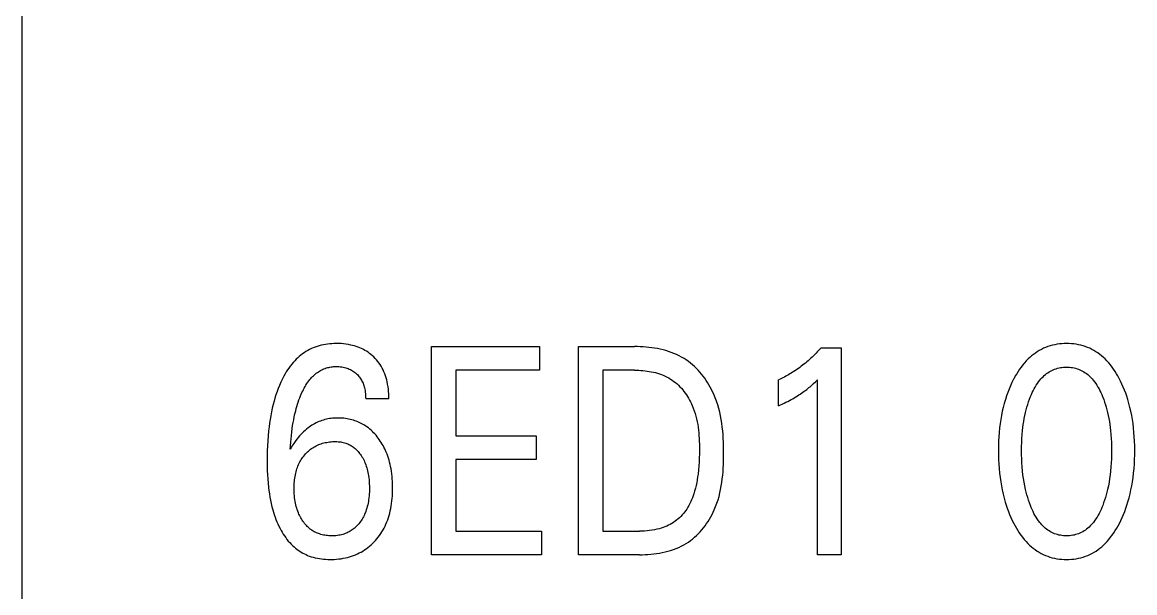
# Model space of a CAD drawing. Extents: x 0 to 420, y 0 to 297.
# Drawn here: x 143.26 to 152.35, y 202.32 to 206.98 of the extents above; entities that cross this region are included whole.
import ezdxf

# ---------------------------------------------------------------- set-up
doc = ezdxf.new("R2010")
doc.units = 0
doc.header["$LTSCALE"] = 23.1
doc.layers.add('10000_FRONT', color=7, linetype='CONTINUOUS')

msp = doc.modelspace()

# ---------------------------------------------------------------- linework, layer by layer
at = {"layer": '10000_FRONT', "color": 7, "linetype": 'CONTINUOUS'}
for p, q in [((143.2621, 172.627), (143.2621, 260.627)), ((145.7226, 204.3421), (145.7056, 204.3384)), ((145.7397, 204.3452), (145.7226, 204.3421)), ((145.7569, 204.3477), (145.7397, 204.3452)), ((145.7742, 204.3497), (145.7569, 204.3477)), ((145.7916, 204.351), (145.7742, 204.3497)), ((145.809, 204.3519), (145.7916, 204.351)), ((145.8264, 204.3523), (145.809, 204.3519)), ((145.8466, 204.3521), (145.8264, 204.3523)), ((145.8668, 204.3512), (145.8466, 204.3521)), ((145.8869, 204.3496), (145.8668, 204.3512)), ((145.9069, 204.3472), (145.8869, 204.3496)), ((145.9268, 204.344), (145.9069, 204.3472)), ((145.9466, 204.3401), (145.9268, 204.344)), ((145.9617, 204.3365), (145.9466, 204.3401)), ((151.698, 204.3428), (151.6791, 204.3386)), ((151.7172, 204.3463), (151.698, 204.3428)), ((151.7364, 204.3489), (151.7172, 204.3463)), ((151.7558, 204.3508), (151.7364, 204.3489)), ((151.7753, 204.3519), (151.7558, 204.3508)), ((151.7948, 204.3523), (151.7753, 204.3519)), ((151.8144, 204.3519), (151.7948, 204.3523)), ((151.8339, 204.3508), (151.8144, 204.3519)), ((151.8534, 204.3489), (151.8339, 204.3508)), ((151.8727, 204.3463), (151.8534, 204.3489)), ((151.8919, 204.3429), (151.8727, 204.3463)), ((151.9109, 204.3386), (151.8919, 204.3429)), ((145.5388, 204.257), (145.5258, 204.2462)), ((145.5522, 204.2672), (145.5388, 204.257)), ((145.566, 204.2769), (145.5522, 204.2672)), ((145.5801, 204.2861), (145.566, 204.2769)), ((145.5945, 204.2948), (145.5801, 204.2861)), ((145.6093, 204.3028), (145.5945, 204.2948)), ((145.6243, 204.3103), (145.6093, 204.3028)), ((145.6397, 204.3171), (145.6243, 204.3103)), ((145.6558, 204.3234), (145.6397, 204.3171)), ((145.6722, 204.3291), (145.6558, 204.3234)), ((145.6888, 204.334), (145.6722, 204.3291)), ((145.7056, 204.3384), (145.6888, 204.334)), ((145.9767, 204.3324), (145.9617, 204.3365)), ((145.9916, 204.3277), (145.9767, 204.3324)), ((146.0063, 204.3225), (145.9916, 204.3277)), ((146.0208, 204.3168), (146.0063, 204.3225)), ((146.035, 204.3104), (146.0208, 204.3168)), ((146.049, 204.3035), (146.035, 204.3104)), ((146.0621, 204.2964), (146.049, 204.3035)), ((146.0749, 204.2887), (146.0621, 204.2964)), ((146.0873, 204.2804), (146.0749, 204.2887)), ((146.0995, 204.2717), (146.0873, 204.2804)), ((146.1112, 204.2625), (146.0995, 204.2717)), ((146.1226, 204.2528), (146.1112, 204.2625)), ((146.1336, 204.2426), (146.1226, 204.2528)), ((146.6068, 202.627), (146.6068, 204.327)), ((146.6068, 204.327), (147.4875, 204.327)), ((147.4875, 204.327), (147.4875, 204.1342)), ((147.808, 202.627), (147.808, 204.327)), ((147.808, 204.327), (148.2658, 204.327)), ((148.2889, 204.3267), (148.2658, 204.327)), ((148.3122, 204.3261), (148.2889, 204.3267)), ((148.3356, 204.3249), (148.3122, 204.3261)), ((148.359, 204.3231), (148.3356, 204.3249)), ((148.3825, 204.3209), (148.359, 204.3231)), ((148.4059, 204.3181), (148.3825, 204.3209)), ((148.4292, 204.3146), (148.4059, 204.3181)), ((148.4524, 204.3106), (148.4292, 204.3146)), ((148.4755, 204.3058), (148.4524, 204.3106)), ((148.4983, 204.3005), (148.4755, 204.3058)), ((148.521, 204.2944), (148.4983, 204.3005)), ((148.5434, 204.2875), (148.521, 204.2944)), ((148.5654, 204.2799), (148.5434, 204.2875)), ((148.5871, 204.2716), (148.5654, 204.2799)), ((148.6085, 204.2624), (148.5871, 204.2716)), ((148.6294, 204.2524), (148.6085, 204.2624)), ((148.6498, 204.2415), (148.6294, 204.2524)), ((149.7269, 204.2522), (149.7161, 204.2419)), ((149.7375, 204.2627), (149.7269, 204.2522)), ((149.748, 204.2734), (149.7375, 204.2627)), ((149.7584, 204.2842), (149.748, 204.2734)), ((149.7686, 204.2951), (149.7584, 204.2842)), ((149.7787, 204.3062), (149.7686, 204.2951)), ((149.7886, 204.3173), (149.7787, 204.3062)), ((149.7886, 204.3173), (149.9525, 204.3173)), ((149.9525, 204.3173), (149.9525, 202.627)), ((151.5093, 204.2516), (151.4948, 204.239)), ((151.5244, 204.2635), (151.5093, 204.2516)), ((151.5399, 204.2748), (151.5244, 204.2635)), ((151.5558, 204.2855), (151.5399, 204.2748)), ((151.5722, 204.2955), (151.5558, 204.2855)), ((151.5891, 204.3047), (151.5722, 204.2955)), ((151.6062, 204.3131), (151.5891, 204.3047)), ((151.6238, 204.3207), (151.6062, 204.3131)), ((151.6419, 204.3275), (151.6238, 204.3207)), ((151.6604, 204.3335), (151.6419, 204.3275)), ((151.6791, 204.3386), (151.6604, 204.3335)), ((151.9296, 204.3335), (151.9109, 204.3386)), ((151.9481, 204.3275), (151.9296, 204.3335)), ((151.9663, 204.3207), (151.9481, 204.3275)), ((151.9839, 204.3131), (151.9663, 204.3207)), ((152.0011, 204.3047), (151.9839, 204.3131)), ((152.0179, 204.2955), (152.0011, 204.3047)), ((152.0343, 204.2855), (152.0179, 204.2955)), ((152.0503, 204.2749), (152.0343, 204.2855)), ((152.0658, 204.2635), (152.0503, 204.2749)), ((152.0808, 204.2516), (152.0658, 204.2635)), ((152.0953, 204.239), (152.0808, 204.2516)), ((145.452, 204.1676), (145.4407, 204.1521)), ((145.4638, 204.1826), (145.452, 204.1676)), ((145.4762, 204.1973), (145.4638, 204.1826)), ((145.4891, 204.2114), (145.4762, 204.1973)), ((145.5009, 204.2235), (145.4891, 204.2114)), ((145.5131, 204.2351), (145.5009, 204.2235)), ((145.5258, 204.2462), (145.5131, 204.2351)), ((145.7563, 204.1552), (145.7661, 204.1575)), ((145.7661, 204.1575), (145.7761, 204.1595)), ((145.7761, 204.1595), (145.7861, 204.1612)), ((145.7861, 204.1612), (145.7961, 204.1625)), ((145.7961, 204.1625), (145.8062, 204.1634)), ((145.8062, 204.1634), (145.8163, 204.164)), ((145.8163, 204.164), (145.8264, 204.1643)), ((145.8264, 204.1643), (145.8379, 204.1642)), ((145.8379, 204.1642), (145.8495, 204.1637)), ((145.8495, 204.1637), (145.8609, 204.1627)), ((145.8609, 204.1627), (145.8723, 204.1613)), ((145.8723, 204.1613), (145.8836, 204.1594)), ((145.8836, 204.1594), (145.8949, 204.157)), ((146.1451, 204.2311), (146.1336, 204.2426)), ((146.1561, 204.219), (146.1451, 204.2311)), ((146.1665, 204.2065), (146.1561, 204.219)), ((146.1764, 204.1935), (146.1665, 204.2065)), ((146.1857, 204.1802), (146.1764, 204.1935)), ((146.1944, 204.1664), (146.1857, 204.1802)), ((146.2025, 204.1523), (146.1944, 204.1664)), ((148.6697, 204.2298), (148.6498, 204.2415)), ((148.6875, 204.2183), (148.6697, 204.2298)), ((148.7047, 204.206), (148.6875, 204.2183)), ((148.7215, 204.1931), (148.7047, 204.206)), ((148.7378, 204.1795), (148.7215, 204.1931)), ((148.7536, 204.1653), (148.7378, 204.1795)), ((148.769, 204.1505), (148.7536, 204.1653)), ((149.615, 204.1575), (149.6033, 204.149)), ((149.6266, 204.1661), (149.615, 204.1575)), ((149.6381, 204.1749), (149.6266, 204.1661)), ((149.6495, 204.1839), (149.6381, 204.1749)), ((149.6607, 204.193), (149.6495, 204.1839)), ((149.6718, 204.2023), (149.6607, 204.193)), ((149.6828, 204.2117), (149.6718, 204.2023)), ((149.694, 204.2216), (149.6828, 204.2117)), ((149.7051, 204.2317), (149.694, 204.2216)), ((149.7161, 204.2419), (149.7051, 204.2317)), ((151.4236, 204.1602), (151.4109, 204.1425)), ((151.4369, 204.1775), (151.4236, 204.1602)), ((151.4509, 204.1942), (151.4369, 204.1775)), ((151.4655, 204.2104), (151.4509, 204.1942)), ((151.4808, 204.2259), (151.4655, 204.2104)), ((151.4948, 204.239), (151.4808, 204.2259)), ((151.7575, 204.1572), (151.7699, 204.1585)), ((151.7699, 204.1585), (151.7824, 204.1592)), ((151.7824, 204.1592), (151.7948, 204.1595)), ((151.7948, 204.1595), (151.8073, 204.1592)), ((151.8073, 204.1592), (151.8197, 204.1585)), ((151.8197, 204.1585), (151.8321, 204.1572)), ((152.1093, 204.2259), (152.0953, 204.239)), ((152.1246, 204.2104), (152.1093, 204.2259)), ((152.1391, 204.1942), (152.1246, 204.2104)), ((152.153, 204.1775), (152.1391, 204.1942)), ((152.1663, 204.1602), (152.153, 204.1775)), ((152.1789, 204.1425), (152.1663, 204.1602)), ((145.3914, 204.07), (145.3829, 204.0528)), ((145.4004, 204.0869), (145.3914, 204.07)), ((145.4098, 204.1037), (145.4004, 204.0869)), ((145.4196, 204.1201), (145.4098, 204.1037)), ((145.4299, 204.1363), (145.4196, 204.1201)), ((145.4407, 204.1521), (145.4299, 204.1363)), ((145.6193, 204.0663), (145.6263, 204.0742)), ((145.6263, 204.0742), (145.6335, 204.0819)), ((145.6335, 204.0819), (145.641, 204.0893)), ((145.641, 204.0893), (145.6487, 204.0964)), ((145.6487, 204.0964), (145.6567, 204.1033)), ((145.6567, 204.1033), (145.6649, 204.11)), ((145.6649, 204.11), (145.6733, 204.1162)), ((145.6733, 204.1162), (145.6819, 204.1222)), ((145.6819, 204.1222), (145.6907, 204.1278)), ((145.6907, 204.1278), (145.6998, 204.133)), ((145.6998, 204.133), (145.7091, 204.1378)), ((145.7091, 204.1378), (145.7182, 204.1421)), ((145.7182, 204.1421), (145.7275, 204.1459)), ((145.7275, 204.1459), (145.737, 204.1494)), ((145.737, 204.1494), (145.7466, 204.1525)), ((145.7466, 204.1525), (145.7563, 204.1552)), ((145.8949, 204.157), (145.9049, 204.1544)), ((145.9049, 204.1544), (145.9149, 204.1514)), ((145.9149, 204.1514), (145.9247, 204.1479)), ((145.9247, 204.1479), (145.9343, 204.144)), ((145.9343, 204.144), (145.9437, 204.1397)), ((145.9437, 204.1397), (145.9529, 204.1349)), ((145.9529, 204.1349), (145.9616, 204.1297)), ((145.9616, 204.1297), (145.9699, 204.1242)), ((145.9699, 204.1242), (145.978, 204.1182)), ((145.978, 204.1182), (145.9858, 204.1119)), ((145.9858, 204.1119), (145.9933, 204.1051)), ((145.9933, 204.1051), (146.0005, 204.0981)), ((146.0005, 204.0981), (146.0068, 204.0913)), ((146.0068, 204.0913), (146.0128, 204.0842)), ((146.0128, 204.0842), (146.0185, 204.077)), ((146.0185, 204.077), (146.0239, 204.0695)), ((146.0239, 204.0695), (146.0289, 204.0617)), ((146.2104, 204.1369), (146.2025, 204.1523)), ((146.2176, 204.1212), (146.2104, 204.1369)), ((146.2241, 204.1051), (146.2176, 204.1212)), ((146.2299, 204.0888), (146.2241, 204.1051)), ((146.2351, 204.0723), (146.2299, 204.0888)), ((146.2397, 204.0555), (146.2351, 204.0723)), ((146.8044, 204.1342), (146.8044, 203.5981)), ((147.4875, 204.1342), (146.8044, 204.1342)), ((148.0057, 204.1342), (148.0057, 202.8197)), ((148.2658, 204.1342), (148.0057, 204.1342)), ((148.2658, 204.1342), (148.2827, 204.134)), ((148.2827, 204.134), (148.2996, 204.1335)), ((148.2996, 204.1335), (148.3167, 204.1326)), ((148.3167, 204.1326), (148.3338, 204.1313)), ((148.3338, 204.1313), (148.3508, 204.1296)), ((148.3508, 204.1296), (148.3679, 204.1275)), ((148.3679, 204.1275), (148.3849, 204.1249)), ((148.3849, 204.1249), (148.4018, 204.1219)), ((148.4018, 204.1219), (148.4186, 204.1183)), ((148.4186, 204.1183), (148.4353, 204.1143)), ((148.4353, 204.1143), (148.4518, 204.1098)), ((148.4518, 204.1098), (148.4681, 204.1047)), ((148.4681, 204.1047), (148.4841, 204.0991)), ((148.4841, 204.0991), (148.4999, 204.0929)), ((148.4999, 204.0929), (148.5154, 204.0861)), ((148.5154, 204.0861), (148.5306, 204.0787)), ((148.5306, 204.0787), (148.5455, 204.0707)), ((148.5455, 204.0707), (148.5599, 204.062)), ((148.7838, 204.1351), (148.769, 204.1505)), ((148.7981, 204.1192), (148.7838, 204.1351)), ((148.8119, 204.1028), (148.7981, 204.1192)), ((148.8252, 204.0859), (148.8119, 204.1028)), ((148.838, 204.0686), (148.8252, 204.0859)), ((148.8503, 204.0509), (148.838, 204.0686)), ((149.466, 204.067), (149.4543, 204.0614)), ((149.4776, 204.0728), (149.466, 204.067)), ((149.4891, 204.0787), (149.4776, 204.0728)), ((149.5006, 204.0848), (149.4891, 204.0787)), ((149.5119, 204.0911), (149.5006, 204.0848)), ((149.5232, 204.0975), (149.5119, 204.0911)), ((149.5344, 204.104), (149.5232, 204.0975)), ((149.5455, 204.1107), (149.5344, 204.104)), ((149.5565, 204.1176), (149.5455, 204.1107)), ((149.5674, 204.1246), (149.5565, 204.1176)), ((149.5795, 204.1325), (149.5674, 204.1246)), ((149.5915, 204.1407), (149.5795, 204.1325)), ((149.6033, 204.149), (149.5915, 204.1407)), ((151.3657, 204.0679), (151.3619, 204.0607)), ((151.3762, 204.087), (151.3657, 204.0679)), ((151.3872, 204.1059), (151.3762, 204.087)), ((151.3988, 204.1244), (151.3872, 204.1059)), ((151.4109, 204.1425), (151.3988, 204.1244)), ((151.5851, 204.0626), (151.5937, 204.0721)), ((151.5937, 204.0721), (151.6027, 204.0812)), ((151.6027, 204.0812), (151.612, 204.0899)), ((151.612, 204.0899), (151.6217, 204.0982)), ((151.6217, 204.0982), (151.6317, 204.1062)), ((151.6317, 204.1062), (151.642, 204.1136)), ((151.642, 204.1136), (151.6526, 204.1206)), ((151.6526, 204.1206), (151.6635, 204.127)), ((151.6635, 204.127), (151.6748, 204.1329)), ((151.6748, 204.1329), (151.686, 204.138)), ((151.686, 204.138), (151.6974, 204.1426)), ((151.6974, 204.1426), (151.7091, 204.1466)), ((151.7091, 204.1466), (151.721, 204.15)), ((151.721, 204.15), (151.7331, 204.153)), ((151.7331, 204.153), (151.7452, 204.1553)), ((151.7452, 204.1553), (151.7575, 204.1572)), ((151.8321, 204.1572), (151.8444, 204.1553)), ((151.8444, 204.1553), (151.8566, 204.153)), ((151.8566, 204.153), (151.8686, 204.15)), ((151.8686, 204.15), (151.8805, 204.1466)), ((151.8805, 204.1466), (151.8922, 204.1426)), ((151.8922, 204.1426), (151.9037, 204.138)), ((151.9037, 204.138), (151.9149, 204.1329)), ((151.9149, 204.1329), (151.9261, 204.127)), ((151.9261, 204.127), (151.937, 204.1206)), ((151.937, 204.1206), (151.9477, 204.1136)), ((151.9477, 204.1136), (151.958, 204.1062)), ((151.958, 204.1062), (151.968, 204.0982)), ((151.968, 204.0982), (151.9776, 204.0899)), ((151.9776, 204.0899), (151.9869, 204.0812)), ((151.9869, 204.0812), (151.9959, 204.0721)), ((151.9959, 204.0721), (152.0046, 204.0626)), ((152.191, 204.1244), (152.1789, 204.1425)), ((152.2025, 204.1059), (152.191, 204.1244)), ((152.2135, 204.087), (152.2025, 204.1059)), ((152.2239, 204.0679), (152.2135, 204.087)), ((152.2361, 204.0442), (152.2239, 204.0679)), ((145.3535, 203.9848), (145.3439, 203.9591)), ((145.3637, 204.0102), (145.3535, 203.9848)), ((145.3748, 204.0354), (145.3637, 204.0102)), ((145.3829, 204.0528), (145.3748, 204.0354)), ((145.5535, 203.964), (145.5597, 203.9764)), ((145.5597, 203.9764), (145.5662, 203.9888)), ((145.5662, 203.9888), (145.573, 204.0009)), ((145.573, 204.0009), (145.5802, 204.0129)), ((145.5802, 204.0129), (145.5877, 204.0246)), ((145.5877, 204.0246), (145.5955, 204.0361)), ((145.5955, 204.0361), (145.6038, 204.0473)), ((145.6038, 204.0473), (145.6125, 204.0583)), ((145.6125, 204.0583), (145.6193, 204.0663)), ((146.0289, 204.0617), (146.0337, 204.0538)), ((146.0337, 204.0538), (146.038, 204.0457)), ((146.038, 204.0457), (146.0424, 204.0368)), ((146.0424, 204.0368), (146.0463, 204.0277)), ((146.0463, 204.0277), (146.0499, 204.0185)), ((146.0499, 204.0185), (146.053, 204.0091)), ((146.053, 204.0091), (146.0559, 203.9996)), ((146.0559, 203.9996), (146.0584, 203.99)), ((146.0584, 203.99), (146.0606, 203.9803)), ((146.0606, 203.9803), (146.063, 203.9672)), ((146.2438, 204.0386), (146.2397, 204.0555)), ((146.2477, 204.0192), (146.2438, 204.0386)), ((146.2509, 203.9996), (146.2477, 204.0192)), ((146.2534, 203.98), (146.2509, 203.9996)), ((146.2553, 203.9604), (146.2534, 203.98)), ((148.5599, 204.062), (148.5737, 204.053)), ((148.5737, 204.053), (148.587, 204.0433)), ((148.587, 204.0433), (148.5999, 204.033)), ((148.5999, 204.033), (148.6125, 204.0222)), ((148.6125, 204.0222), (148.6246, 204.0109)), ((148.6246, 204.0109), (148.6363, 203.9991)), ((148.6363, 203.9991), (148.6476, 203.9868)), ((148.6476, 203.9868), (148.6585, 203.9742)), ((148.862, 204.0328), (148.8503, 204.0509)), ((148.8731, 204.0144), (148.862, 204.0328)), ((148.8837, 203.9958), (148.8731, 204.0144)), ((148.8937, 203.9768), (148.8837, 203.9958)), ((148.9032, 203.9576), (148.8937, 203.9768)), ((149.4543, 204.0614), (149.4425, 204.0559)), ((149.4425, 203.8438), (149.4425, 204.0559)), ((149.6615, 203.9696), (149.6719, 203.9776)), ((149.6719, 203.9776), (149.681, 203.9848)), ((149.681, 203.9848), (149.69, 203.9921)), ((149.69, 203.9921), (149.6988, 203.9995)), ((149.6988, 203.9995), (149.7086, 204.008)), ((149.7086, 204.008), (149.7183, 204.0165)), ((149.7183, 204.0165), (149.7279, 204.0252)), ((149.7279, 204.0252), (149.7435, 204.0399)), ((149.7435, 204.0399), (149.7589, 204.0547)), ((149.7589, 202.627), (149.7589, 204.0547)), ((151.3245, 203.9796), (151.3137, 203.9518)), ((151.3361, 204.007), (151.3245, 203.9796)), ((151.3486, 204.034), (151.3361, 204.007)), ((151.3619, 204.0607), (151.3486, 204.034)), ((151.5219, 203.9666), (151.5297, 203.9818)), ((151.5297, 203.9818), (151.538, 203.9967)), ((151.538, 203.9967), (151.5469, 204.0113)), ((151.5469, 204.0113), (151.5562, 204.0256)), ((151.5562, 204.0256), (151.5662, 204.0395)), ((151.5662, 204.0395), (151.5768, 204.0529)), ((151.5768, 204.0529), (151.5851, 204.0626)), ((152.0046, 204.0626), (152.0128, 204.0529)), ((152.0128, 204.0529), (152.0234, 204.0395)), ((152.0234, 204.0395), (152.0334, 204.0256)), ((152.0334, 204.0256), (152.0428, 204.0113)), ((152.0428, 204.0113), (152.0516, 203.9967)), ((152.0516, 203.9967), (152.06, 203.9818)), ((152.06, 203.9818), (152.0678, 203.9666)), ((152.2476, 204.0201), (152.2361, 204.0442)), ((152.2584, 203.9957), (152.2476, 204.0201)), ((152.2686, 203.971), (152.2584, 203.9957)), ((145.3268, 203.907), (145.3192, 203.8806)), ((145.335, 203.9331), (145.3268, 203.907)), ((145.3439, 203.9591), (145.335, 203.9331)), ((145.5171, 203.8735), (145.5232, 203.8911)), ((145.5232, 203.8911), (145.5297, 203.9085)), ((145.5297, 203.9085), (145.5366, 203.9258)), ((145.5366, 203.9258), (145.542, 203.9386)), ((145.542, 203.9386), (145.5476, 203.9513)), ((145.5476, 203.9513), (145.5535, 203.964)), ((146.063, 203.9672), (146.0649, 203.9541)), ((146.0649, 203.9541), (146.0663, 203.941)), ((146.0663, 203.941), (146.0673, 203.9278)), ((146.0673, 203.9278), (146.0679, 203.9147)), ((146.0679, 203.9147), (146.0681, 203.9017)), ((146.2575, 203.9017), (146.0681, 203.9017)), ((146.2566, 203.9407), (146.2553, 203.9604)), ((146.2573, 203.9211), (146.2566, 203.9407)), ((146.2575, 203.9017), (146.2573, 203.9211)), ((148.6585, 203.9742), (148.6689, 203.9611)), ((148.6689, 203.9611), (148.6789, 203.9476)), ((148.6789, 203.9476), (148.6885, 203.9338)), ((148.6885, 203.9338), (148.6976, 203.9197)), ((148.6976, 203.9197), (148.7063, 203.9054)), ((148.7063, 203.9054), (148.7145, 203.8907)), ((148.7145, 203.8907), (148.7223, 203.8759)), ((148.9121, 203.9382), (148.9032, 203.9576)), ((148.9241, 203.9096), (148.9121, 203.9382)), ((148.9348, 203.8806), (148.9241, 203.9096)), ((149.5166, 203.8799), (149.5312, 203.8876)), ((149.5312, 203.8876), (149.5442, 203.8946)), ((149.5442, 203.8946), (149.5571, 203.9018)), ((149.5571, 203.9018), (149.5699, 203.9091)), ((149.5699, 203.9091), (149.5826, 203.9166)), ((149.5826, 203.9166), (149.5952, 203.9243)), ((149.5952, 203.9243), (149.6077, 203.9322)), ((149.6077, 203.9322), (149.6187, 203.9394)), ((149.6187, 203.9394), (149.6295, 203.9467)), ((149.6295, 203.9467), (149.6403, 203.9542)), ((149.6403, 203.9542), (149.651, 203.9618)), ((149.651, 203.9618), (149.6615, 203.9696)), ((151.2946, 203.8955), (151.2852, 203.8634)), ((151.3038, 203.9238), (151.2946, 203.8955)), ((151.3137, 203.9518), (151.3038, 203.9238)), ((151.485, 203.8771), (151.4927, 203.8985)), ((151.4927, 203.8985), (151.5009, 203.9197)), ((151.5009, 203.9197), (151.5075, 203.9355)), ((151.5075, 203.9355), (151.5145, 203.9511)), ((151.5145, 203.9511), (151.5219, 203.9666)), ((152.0678, 203.9666), (152.0752, 203.9511)), ((152.0752, 203.9511), (152.0822, 203.9355)), ((152.0822, 203.9355), (152.0887, 203.9197)), ((152.0887, 203.9197), (152.091, 203.9141)), ((152.091, 203.9141), (152.0987, 203.8938)), ((152.0987, 203.8938), (152.1059, 203.8732)), ((152.278, 203.9461), (152.2686, 203.971)), ((152.2869, 203.9209), (152.278, 203.9461)), ((152.295, 203.8955), (152.2869, 203.9209)), ((152.3044, 203.8634), (152.295, 203.8955)), ((145.3049, 203.8239), (145.2983, 203.7935)), ((145.3122, 203.8542), (145.3049, 203.8239)), ((145.3192, 203.8806), (145.3122, 203.8542)), ((145.4903, 203.7784), (145.4962, 203.8023)), ((145.4962, 203.8023), (145.5009, 203.8203)), ((145.5009, 203.8203), (145.506, 203.8381)), ((145.506, 203.8381), (145.5114, 203.8559)), ((145.5114, 203.8559), (145.5171, 203.8735)), ((148.7223, 203.8759), (148.7296, 203.8608)), ((148.7296, 203.8608), (148.7364, 203.8456)), ((148.7364, 203.8456), (148.7452, 203.8242)), ((148.7452, 203.8242), (148.753, 203.8025)), ((148.753, 203.8025), (148.76, 203.7807)), ((148.9445, 203.8513), (148.9348, 203.8806)), ((148.9531, 203.8217), (148.9445, 203.8513)), ((148.9606, 203.7919), (148.9531, 203.8217)), ((149.4425, 203.8438), (149.4574, 203.8508)), ((149.4574, 203.8508), (149.4723, 203.8579)), ((149.4723, 203.8579), (149.4871, 203.8651)), ((149.4871, 203.8651), (149.5019, 203.8724)), ((149.5019, 203.8724), (149.5166, 203.8799)), ((151.2693, 203.7984), (151.2627, 203.7656)), ((151.2768, 203.831), (151.2693, 203.7984)), ((151.2852, 203.8634), (151.2768, 203.831)), ((151.4599, 203.7898), (151.4654, 203.8118)), ((151.4654, 203.8118), (151.4714, 203.8337)), ((151.4714, 203.8337), (151.4779, 203.8555)), ((151.4779, 203.8555), (151.485, 203.8771)), ((152.1059, 203.8732), (152.1126, 203.8526)), ((152.1126, 203.8526), (152.1188, 203.8318)), ((152.1188, 203.8318), (152.1245, 203.8108)), ((152.1245, 203.8108), (152.1297, 203.7898)), ((152.3129, 203.831), (152.3044, 203.8634)), ((152.3204, 203.7984), (152.3129, 203.831)), ((152.327, 203.7656), (152.3204, 203.7984)), ((145.2871, 203.7323), (145.2824, 203.7015)), ((145.2924, 203.7629), (145.2871, 203.7323)), ((145.2983, 203.7935), (145.2924, 203.7629)), ((145.4715, 203.6814), (145.4755, 203.7058)), ((145.4755, 203.7058), (145.48, 203.7301)), ((145.48, 203.7301), (145.4849, 203.7543)), ((145.4849, 203.7543), (145.4903, 203.7784)), ((145.6627, 203.7036), (145.6513, 203.6976)), ((145.6743, 203.7092), (145.6627, 203.7036)), ((145.6861, 203.7144), (145.6743, 203.7092)), ((145.6981, 203.7192), (145.6861, 203.7144)), ((145.7102, 203.7235), (145.6981, 203.7192)), ((145.7224, 203.7274), (145.7102, 203.7235)), ((145.7348, 203.7308), (145.7224, 203.7274)), ((145.7473, 203.7338), (145.7348, 203.7308)), ((145.7599, 203.7364), (145.7473, 203.7338)), ((145.7725, 203.7386), (145.7599, 203.7364)), ((145.7853, 203.7404), (145.7725, 203.7386)), ((145.7981, 203.7418), (145.7853, 203.7404)), ((145.8109, 203.7429), (145.7981, 203.7418)), ((145.8238, 203.7435), (145.8109, 203.7429)), ((145.8366, 203.7438), (145.8238, 203.7435)), ((145.8499, 203.7438), (145.8366, 203.7438)), ((145.8632, 203.7434), (145.8499, 203.7438)), ((145.8764, 203.7425), (145.8632, 203.7434)), ((145.8897, 203.7413), (145.8764, 203.7425)), ((145.9028, 203.7397), (145.8897, 203.7413)), ((145.9159, 203.7377), (145.9028, 203.7397)), ((145.929, 203.7353), (145.9159, 203.7377)), ((145.9419, 203.7325), (145.929, 203.7353)), ((145.9547, 203.7293), (145.9419, 203.7325)), ((145.9675, 203.7256), (145.9547, 203.7293)), ((145.9793, 203.7218), (145.9675, 203.7256)), ((145.9911, 203.7176), (145.9793, 203.7218)), ((146.0027, 203.7131), (145.9911, 203.7176)), ((146.0141, 203.7081), (146.0027, 203.7131)), ((146.0254, 203.7028), (146.0141, 203.7081)), ((148.76, 203.7807), (148.7663, 203.7586)), ((148.7663, 203.7586), (148.7718, 203.7363)), ((148.7718, 203.7363), (148.7766, 203.7139)), ((148.7766, 203.7139), (148.7807, 203.6913)), ((148.9672, 203.7618), (148.9606, 203.7919)), ((148.9729, 203.7315), (148.9672, 203.7618)), ((148.9777, 203.701), (148.9729, 203.7315)), ((151.2569, 203.7326), (151.2519, 203.6995)), ((151.2627, 203.7656), (151.2569, 203.7326)), ((151.4415, 203.6918), (151.4453, 203.7165)), ((151.4453, 203.7165), (151.4496, 203.741)), ((151.4496, 203.741), (151.4545, 203.7654)), ((151.4545, 203.7654), (151.4599, 203.7898)), ((152.1297, 203.7898), (152.1351, 203.7654)), ((152.1351, 203.7654), (152.14, 203.741)), ((152.14, 203.741), (152.1443, 203.7165)), ((152.1443, 203.7165), (152.1481, 203.6918)), ((152.3328, 203.7326), (152.327, 203.7656)), ((152.3377, 203.6995), (152.3328, 203.7326)), ((145.2746, 203.6397), (145.2706, 203.5985)), ((145.2783, 203.6706), (145.2746, 203.6397)), ((145.2824, 203.7015), (145.2783, 203.6706)), ((145.4609, 203.6013), (145.4642, 203.6291)), ((145.4642, 203.6291), (145.4678, 203.657)), ((145.4678, 203.657), (145.4715, 203.6814)), ((145.5496, 203.6205), (145.5386, 203.6091)), ((145.561, 203.6316), (145.5496, 203.6205)), ((145.5727, 203.6423), (145.561, 203.6316)), ((145.5848, 203.6526), (145.5727, 203.6423)), ((145.5972, 203.6624), (145.5848, 203.6526)), ((145.6076, 203.6701), (145.5972, 203.6624)), ((145.6182, 203.6775), (145.6076, 203.6701)), ((145.629, 203.6846), (145.6182, 203.6775)), ((145.64, 203.6913), (145.629, 203.6846)), ((145.6513, 203.6976), (145.64, 203.6913)), ((146.0365, 203.6972), (146.0254, 203.7028)), ((146.0474, 203.6912), (146.0365, 203.6972)), ((146.0581, 203.6848), (146.0474, 203.6912)), ((146.0685, 203.6781), (146.0581, 203.6848)), ((146.0788, 203.671), (146.0685, 203.6781)), ((146.0903, 203.6624), (146.0788, 203.671)), ((146.1015, 203.6534), (146.0903, 203.6624)), ((146.1124, 203.6439), (146.1015, 203.6534)), ((146.1229, 203.6341), (146.1124, 203.6439)), ((146.1331, 203.6239), (146.1229, 203.6341)), ((146.1429, 203.6134), (146.1331, 203.6239)), ((146.1525, 203.6025), (146.1429, 203.6134)), ((148.7807, 203.6913), (148.7842, 203.6686)), ((148.7842, 203.6686), (148.7872, 203.6458)), ((148.7872, 203.6458), (148.7896, 203.6229)), ((148.7896, 203.6229), (148.7915, 203.6)), ((148.9818, 203.6703), (148.9777, 203.701)), ((148.9851, 203.6394), (148.9818, 203.6703)), ((148.9878, 203.6084), (148.9851, 203.6394)), ((151.2438, 203.6266), (151.2411, 203.59)), ((151.2474, 203.6631), (151.2438, 203.6266)), ((151.2519, 203.6995), (151.2474, 203.6631)), ((151.4323, 203.6095), (151.4354, 203.6424)), ((151.4354, 203.6424), (151.4382, 203.6671)), ((151.4382, 203.6671), (151.4415, 203.6918)), ((152.1481, 203.6918), (152.1515, 203.6671)), ((152.1515, 203.6671), (152.1543, 203.6424)), ((152.1543, 203.6424), (152.1573, 203.6095)), ((152.3422, 203.6631), (152.3377, 203.6995)), ((152.3458, 203.6266), (152.3422, 203.6631)), ((152.3485, 203.59), (152.3458, 203.6266)), ((145.2674, 203.5573), (145.2649, 203.516)), ((145.2706, 203.5985), (145.2674, 203.5573)), ((145.4534, 203.5175), (145.4556, 203.5455)), ((145.4556, 203.5455), (145.4581, 203.5734)), ((145.4581, 203.5734), (145.4609, 203.6013)), ((145.4802, 203.5367), (145.4649, 203.5131)), ((145.4977, 203.5607), (145.4802, 203.5367)), ((145.5074, 203.5732), (145.4977, 203.5607)), ((145.5175, 203.5854), (145.5074, 203.5732)), ((145.5279, 203.5974), (145.5175, 203.5854)), ((145.5386, 203.6091), (145.5279, 203.5974)), ((145.6645, 203.5171), (145.6744, 203.5219)), ((145.6744, 203.5219), (145.6845, 203.5262)), ((145.6845, 203.5262), (145.6948, 203.5302)), ((145.6948, 203.5302), (145.7052, 203.5338)), ((145.7052, 203.5338), (145.7157, 203.537)), ((145.7157, 203.537), (145.7264, 203.54)), ((145.7264, 203.54), (145.738, 203.5427)), ((145.738, 203.5427), (145.7498, 203.5451)), ((145.7498, 203.5451), (145.7616, 203.5471)), ((145.7616, 203.5471), (145.7734, 203.5486)), ((145.7734, 203.5486), (145.7853, 203.5498)), ((145.7853, 203.5498), (145.7973, 203.5506)), ((145.7973, 203.5506), (145.8093, 203.551)), ((145.8093, 203.551), (145.8213, 203.5511)), ((145.8213, 203.5511), (145.8319, 203.5508)), ((145.8319, 203.5508), (145.8426, 203.5502)), ((145.8426, 203.5502), (145.8532, 203.5493)), ((145.8532, 203.5493), (145.8638, 203.5479)), ((145.8638, 203.5479), (145.8743, 203.5462)), ((145.8743, 203.5462), (145.8847, 203.5441)), ((145.8847, 203.5441), (145.895, 203.5415)), ((145.895, 203.5415), (145.9051, 203.5385)), ((145.9051, 203.5385), (145.9135, 203.5356)), ((145.9135, 203.5356), (145.9218, 203.5323)), ((145.9218, 203.5323), (145.9299, 203.5287)), ((145.9299, 203.5287), (145.9379, 203.5248)), ((145.9379, 203.5248), (145.9457, 203.5206)), ((146.1616, 203.5914), (146.1525, 203.6025)), ((146.1705, 203.58), (146.1616, 203.5914)), ((146.1792, 203.5681), (146.1705, 203.58)), ((146.1875, 203.556), (146.1792, 203.5681)), ((146.1955, 203.5437), (146.1875, 203.556)), ((146.2031, 203.5312), (146.1955, 203.5437)), ((146.2104, 203.5184), (146.2031, 203.5312)), ((146.8044, 203.5981), (147.4609, 203.5981)), ((147.4609, 203.5981), (147.4609, 203.4053)), ((148.7915, 203.6), (148.793, 203.577)), ((148.793, 203.577), (148.7941, 203.5539)), ((148.7941, 203.5539), (148.7948, 203.5309)), ((148.7948, 203.5309), (148.7951, 203.5078)), ((148.9898, 203.5773), (148.9878, 203.6084)), ((148.9913, 203.5461), (148.9898, 203.5773)), ((148.9922, 203.5149), (148.9913, 203.5461)), ((151.2392, 203.5534), (151.2381, 203.5167)), ((151.2411, 203.59), (151.2392, 203.5534)), ((151.4275, 203.5106), (151.4284, 203.5436)), ((151.4284, 203.5436), (151.43, 203.5766)), ((151.43, 203.5766), (151.4323, 203.6095)), ((152.1573, 203.6095), (152.1596, 203.5766)), ((152.1596, 203.5766), (152.1612, 203.5436)), ((152.1612, 203.5436), (152.1622, 203.5106)), ((152.3504, 203.5534), (152.3485, 203.59)), ((152.3516, 203.5167), (152.3504, 203.5534)), ((145.2623, 203.4334), (145.2621, 203.392)), ((145.2633, 203.4747), (145.2623, 203.4334)), ((145.2649, 203.516), (145.2633, 203.4747)), ((145.4516, 203.4896), (145.4534, 203.5175)), ((145.4581, 203.5014), (145.4516, 203.4896)), ((145.4649, 203.5131), (145.4581, 203.5014)), ((145.5554, 203.4241), (145.5624, 203.4333)), ((145.5624, 203.4333), (145.5698, 203.4423)), ((145.5698, 203.4423), (145.5775, 203.4511)), ((145.5775, 203.4511), (145.5851, 203.4591)), ((145.5851, 203.4591), (145.5929, 203.4668)), ((145.5929, 203.4668), (145.601, 203.4742)), ((145.601, 203.4742), (145.6093, 203.4813)), ((145.6093, 203.4813), (145.6179, 203.4882)), ((145.6179, 203.4882), (145.6268, 203.4947)), ((145.6268, 203.4947), (145.6358, 203.5008)), ((145.6358, 203.5008), (145.6451, 203.5066)), ((145.6451, 203.5066), (145.6547, 203.5121)), ((145.6547, 203.5121), (145.6645, 203.5171)), ((145.9457, 203.5206), (145.9533, 203.5161)), ((145.9533, 203.5161), (145.9608, 203.5112)), ((145.9608, 203.5112), (145.9681, 203.5061)), ((145.9681, 203.5061), (145.9751, 203.5007)), ((145.9751, 203.5007), (145.9832, 203.4939)), ((145.9832, 203.4939), (145.991, 203.4868)), ((145.991, 203.4868), (145.9985, 203.4793)), ((145.9985, 203.4793), (146.0056, 203.4715)), ((146.0056, 203.4715), (146.0125, 203.4634)), ((146.0125, 203.4634), (146.019, 203.4551)), ((146.019, 203.4551), (146.0253, 203.4466)), ((146.0253, 203.4466), (146.0312, 203.4378)), ((146.0312, 203.4378), (146.0377, 203.4276)), ((146.2173, 203.5055), (146.2104, 203.5184)), ((146.2239, 203.4924), (146.2173, 203.5055)), ((146.2301, 203.4791), (146.2239, 203.4924)), ((146.2359, 203.4657), (146.2301, 203.4791)), ((146.2425, 203.4492), (146.2359, 203.4657)), ((146.2486, 203.4326), (146.2425, 203.4492)), ((146.2542, 203.4158), (146.2486, 203.4326)), ((148.795, 203.4515), (148.7941, 203.4183)), ((148.7952, 203.4848), (148.795, 203.4515)), ((148.7951, 203.5078), (148.7952, 203.4848)), ((148.9928, 203.4836), (148.9922, 203.5149)), ((148.9927, 203.4227), (148.9929, 203.4523)), ((148.9929, 203.4523), (148.9928, 203.4836)), ((151.2381, 203.5167), (151.2377, 203.48)), ((151.2377, 203.48), (151.2381, 203.4427)), ((151.2381, 203.4427), (151.2391, 203.4054)), ((151.4272, 203.4776), (151.4275, 203.5106)), ((151.4275, 203.4441), (151.4272, 203.4776)), ((151.4284, 203.4106), (151.4275, 203.4441)), ((152.1622, 203.4441), (152.1613, 203.4106)), ((152.1622, 203.5106), (152.1625, 203.4776)), ((152.1625, 203.4776), (152.1622, 203.4441)), ((152.3505, 203.4055), (152.3516, 203.4428)), ((152.3519, 203.48), (152.3516, 203.5167)), ((152.3516, 203.4428), (152.3519, 203.48)), ((145.2621, 203.392), (145.2626, 203.349)), ((145.2626, 203.349), (145.2636, 203.3145)), ((145.5065, 203.3286), (145.5106, 203.3403)), ((145.5106, 203.3403), (145.5151, 203.3518)), ((145.5151, 203.3518), (145.5199, 203.3632)), ((145.5199, 203.3632), (145.5252, 203.3744)), ((145.5252, 203.3744), (145.5305, 203.3847)), ((145.5305, 203.3847), (145.5362, 203.3949)), ((145.5362, 203.3949), (145.5423, 203.4048)), ((145.5423, 203.4048), (145.5487, 203.4145)), ((145.5487, 203.4145), (145.5554, 203.4241)), ((146.0377, 203.4276), (146.0437, 203.4172)), ((146.0437, 203.4172), (146.0494, 203.4066)), ((146.0494, 203.4066), (146.0548, 203.3959)), ((146.0548, 203.3959), (146.0598, 203.3849)), ((146.0598, 203.3849), (146.0645, 203.3738)), ((146.0645, 203.3738), (146.0688, 203.3626)), ((146.0688, 203.3626), (146.0731, 203.3502)), ((146.0731, 203.3502), (146.077, 203.3376)), ((146.2593, 203.3989), (146.2542, 203.4158)), ((146.2639, 203.3818), (146.2593, 203.3989)), ((146.2681, 203.3646), (146.2639, 203.3818)), ((146.2719, 203.3473), (146.2681, 203.3646)), ((146.2752, 203.3299), (146.2719, 203.3473)), ((146.8044, 203.4053), (146.8044, 202.8197)), ((147.4609, 203.4053), (146.8044, 203.4053)), ((148.7904, 203.3522), (148.7875, 203.3193)), ((148.7926, 203.3852), (148.7904, 203.3522)), ((148.7941, 203.4183), (148.7926, 203.3852)), ((148.9898, 203.3343), (148.9912, 203.3637)), ((148.9912, 203.3637), (148.9921, 203.3932)), ((148.9921, 203.3932), (148.9927, 203.4227)), ((151.2391, 203.4054), (151.241, 203.3681)), ((151.241, 203.3681), (151.2437, 203.3309)), ((151.43, 203.3771), (151.4284, 203.4106)), ((151.4322, 203.3437), (151.43, 203.3771)), ((151.4353, 203.3104), (151.4322, 203.3437)), ((152.1574, 203.3437), (152.1544, 203.3104)), ((152.1597, 203.3771), (152.1574, 203.3437)), ((152.1613, 203.4106), (152.1597, 203.3771)), ((152.3459, 203.3312), (152.3486, 203.3684)), ((152.3486, 203.3684), (152.3505, 203.4055)), ((145.2636, 203.3145), (145.2652, 203.2801)), ((145.2652, 203.2801), (145.2674, 203.2458)), ((145.4872, 203.2397), (145.489, 203.2534)), ((145.489, 203.2534), (145.4912, 203.2671)), ((145.4912, 203.2671), (145.4938, 203.2808)), ((145.4938, 203.2808), (145.4964, 203.2929)), ((145.4964, 203.2929), (145.4994, 203.3049)), ((145.4994, 203.3049), (145.5028, 203.3168)), ((145.5028, 203.3168), (145.5065, 203.3286)), ((146.077, 203.3376), (146.0806, 203.3249)), ((146.0806, 203.3249), (146.0838, 203.3122)), ((146.0838, 203.3122), (146.0866, 203.2993)), ((146.0866, 203.2993), (146.0891, 203.2864)), ((146.0891, 203.2864), (146.0913, 203.2734)), ((146.0913, 203.2734), (146.0937, 203.2564)), ((146.0937, 203.2564), (146.0956, 203.2392)), ((146.2786, 203.3091), (146.2752, 203.3299)), ((146.2815, 203.2883), (146.2786, 203.3091)), ((146.2838, 203.2674), (146.2815, 203.2883)), ((146.2856, 203.2464), (146.2838, 203.2674)), ((148.7805, 203.263), (148.7768, 203.2397)), ((148.7838, 203.2864), (148.7805, 203.263)), ((148.7875, 203.3193), (148.7838, 203.2864)), ((148.9822, 203.2466), (148.9853, 203.2757)), ((148.9853, 203.2757), (148.9878, 203.3049)), ((148.9878, 203.3049), (148.9898, 203.3343)), ((151.2437, 203.3309), (151.2473, 203.2937)), ((151.2473, 203.2937), (151.2517, 203.2567)), ((151.2517, 203.2567), (151.2566, 203.2231)), ((151.4387, 203.2802), (151.4353, 203.3104)), ((151.4428, 203.2501), (151.4387, 203.2802)), ((151.4476, 203.2201), (151.4428, 203.2501)), ((152.1469, 203.2501), (152.1421, 203.2201)), ((152.151, 203.2802), (152.1469, 203.2501)), ((152.1544, 203.3104), (152.151, 203.2802)), ((152.3331, 203.2236), (152.3379, 203.2572)), ((152.3379, 203.2572), (152.3424, 203.2942)), ((152.3424, 203.2942), (152.3459, 203.3312)), ((145.2674, 203.2458), (145.2703, 203.2114)), ((145.2703, 203.2114), (145.2739, 203.1772)), ((145.2739, 203.1772), (145.2773, 203.1507)), ((145.4833, 203.1703), (145.4835, 203.1842)), ((145.4834, 203.1548), (145.4833, 203.1703)), ((145.4835, 203.1842), (145.484, 203.1981)), ((145.484, 203.1981), (145.4847, 203.212)), ((145.4847, 203.212), (145.4858, 203.2258)), ((145.4858, 203.2258), (145.4872, 203.2397)), ((146.0956, 203.2392), (146.0971, 203.222)), ((146.0971, 203.222), (146.098, 203.2048)), ((146.098, 203.2048), (146.0986, 203.1876)), ((146.0986, 203.1876), (146.0988, 203.1703)), ((146.0988, 203.1703), (146.0986, 203.1547)), ((146.2869, 203.2254), (146.2856, 203.2464)), ((146.2878, 203.2044), (146.2869, 203.2254)), ((146.2883, 203.1728), (146.2878, 203.2044)), ((146.288, 203.1515), (146.2883, 203.1728)), ((148.7623, 203.1704), (148.7561, 203.1476)), ((148.7677, 203.1934), (148.7623, 203.1704)), ((148.7726, 203.2165), (148.7677, 203.1934)), ((148.7768, 203.2397), (148.7726, 203.2165)), ((148.9622, 203.1318), (148.9684, 203.1602)), ((148.9684, 203.1602), (148.9738, 203.1888)), ((148.9738, 203.1888), (148.9783, 203.2176)), ((148.9783, 203.2176), (148.9822, 203.2466)), ((151.2566, 203.2231), (151.2623, 203.1896)), ((151.2623, 203.1896), (151.2688, 203.1562)), ((151.4531, 203.1903), (151.4476, 203.2201)), ((151.4595, 203.1606), (151.4531, 203.1903)), ((151.4649, 203.1381), (151.4595, 203.1606)), ((152.1302, 203.1606), (152.1248, 203.1381)), ((152.1365, 203.1903), (152.1302, 203.1606)), ((152.1421, 203.2201), (152.1365, 203.1903)), ((152.3209, 203.1568), (152.3274, 203.1901)), ((152.3274, 203.1901), (152.3331, 203.2236)), ((145.2773, 203.1507), (145.2812, 203.1242)), ((145.2812, 203.1242), (145.2857, 203.0978)), ((145.2857, 203.0978), (145.2907, 203.0716)), ((145.2907, 203.0716), (145.2963, 203.0454)), ((145.4839, 203.1393), (145.4834, 203.1548)), ((145.4848, 203.1239), (145.4839, 203.1393)), ((145.486, 203.1084), (145.4848, 203.1239)), ((145.4876, 203.093), (145.486, 203.1084)), ((145.4896, 203.0776), (145.4876, 203.093)), ((145.4921, 203.0623), (145.4896, 203.0776)), ((146.0925, 203.0766), (146.09, 203.0611)), ((146.0945, 203.0921), (146.0925, 203.0766)), ((146.0961, 203.1077), (146.0945, 203.0921)), ((146.0973, 203.1234), (146.0961, 203.1077)), ((146.0981, 203.139), (146.0973, 203.1234)), ((146.0986, 203.1547), (146.0981, 203.139)), ((146.2798, 203.0455), (146.2825, 203.0666)), ((146.2825, 203.0666), (146.2847, 203.0877)), ((146.2847, 203.0877), (146.2863, 203.109)), ((146.2863, 203.109), (146.2874, 203.1302)), ((146.2874, 203.1302), (146.288, 203.1515)), ((148.7316, 203.0765), (148.7247, 203.0607)), ((148.7379, 203.0925), (148.7316, 203.0765)), ((148.7438, 203.1087), (148.7379, 203.0925)), ((148.7493, 203.125), (148.7438, 203.1087)), ((148.7561, 203.1476), (148.7493, 203.125)), ((148.9379, 203.0481), (148.947, 203.0758)), ((148.947, 203.0758), (148.9551, 203.1037)), ((148.9551, 203.1037), (148.9622, 203.1318)), ((151.2688, 203.1562), (151.2762, 203.1231)), ((151.2762, 203.1231), (151.2845, 203.0902)), ((151.2845, 203.0902), (151.2937, 203.0575)), ((151.4708, 203.1158), (151.4649, 203.1381)), ((151.4772, 203.0937), (151.4708, 203.1158)), ((151.4842, 203.0717), (151.4772, 203.0937)), ((151.4917, 203.0498), (151.4842, 203.0717)), ((152.1055, 203.0717), (152.0979, 203.0498)), ((152.1124, 203.0937), (152.1055, 203.0717)), ((152.1189, 203.1158), (152.1124, 203.0937)), ((152.1248, 203.1381), (152.1189, 203.1158)), ((152.296, 203.058), (152.3052, 203.0907)), ((152.3052, 203.0907), (152.3135, 203.1236)), ((152.3135, 203.1236), (152.3209, 203.1568)), ((145.2963, 203.0454), (145.3025, 203.0195)), ((145.3025, 203.0195), (145.3095, 202.9936)), ((145.3095, 202.9936), (145.3152, 202.974)), ((145.4946, 203.0488), (145.4921, 203.0623)), ((145.4976, 203.0353), (145.4946, 203.0488)), ((145.5009, 203.0219), (145.4976, 203.0353)), ((145.5046, 203.0086), (145.5009, 203.0219)), ((145.5088, 202.9954), (145.5046, 203.0086)), ((145.5133, 202.9824), (145.5088, 202.9954)), ((145.5184, 202.9695), (145.5133, 202.9824)), ((146.0688, 202.9808), (146.0638, 202.9679)), ((146.0734, 202.9939), (146.0688, 202.9808)), ((146.0776, 203.0071), (146.0734, 202.9939)), ((146.0813, 203.0205), (146.0776, 203.0071)), ((146.0846, 203.0339), (146.0813, 203.0205)), ((146.0875, 203.0475), (146.0846, 203.0339)), ((146.09, 203.0611), (146.0875, 203.0475)), ((146.2644, 202.9668), (146.2688, 202.9851)), ((146.2688, 202.9851), (146.2727, 203.0035)), ((146.2727, 203.0035), (146.2766, 203.0245)), ((146.2766, 203.0245), (146.2798, 203.0455)), ((148.6831, 202.9877), (148.6739, 202.9753)), ((148.6918, 203.0005), (148.6831, 202.9877)), ((148.7009, 203.0151), (148.6918, 203.0005)), ((148.7094, 203.03), (148.7009, 203.0151)), ((148.7173, 203.0452), (148.7094, 203.03)), ((148.7247, 203.0607), (148.7173, 203.0452)), ((148.9075, 202.9744), (148.9164, 202.9938)), ((148.9164, 202.9938), (148.9277, 203.0208)), ((148.9277, 203.0208), (148.9379, 203.0481)), ((151.2937, 203.0575), (151.3017, 203.0318)), ((151.3017, 203.0318), (151.3104, 203.0062)), ((151.3104, 203.0062), (151.3197, 202.9809)), ((151.3197, 202.9809), (151.3297, 202.9559)), ((151.4999, 203.0282), (151.4917, 203.0498)), ((151.5064, 203.012), (151.4999, 203.0282)), ((151.5134, 202.9959), (151.5064, 203.012)), ((151.5208, 202.98), (151.5134, 202.9959)), ((151.5286, 202.9644), (151.5208, 202.98)), ((152.0689, 202.98), (152.0611, 202.9644)), ((152.0763, 202.9959), (152.0689, 202.98)), ((152.0832, 203.012), (152.0763, 202.9959)), ((152.0898, 203.0282), (152.0832, 203.012)), ((152.0979, 203.0498), (152.0898, 203.0282)), ((152.26, 202.9561), (152.2699, 202.9813)), ((152.2699, 202.9813), (152.2792, 203.0066)), ((152.2792, 203.0066), (152.2879, 203.0322)), ((152.2879, 203.0322), (152.296, 203.058)), ((145.3152, 202.974), (145.3214, 202.9546)), ((145.3214, 202.9546), (145.328, 202.9352)), ((145.328, 202.9352), (145.3351, 202.9161)), ((145.3351, 202.9161), (145.3427, 202.8971)), ((145.3427, 202.8971), (145.3508, 202.8783)), ((145.5228, 202.9593), (145.5184, 202.9695)), ((145.5275, 202.9492), (145.5228, 202.9593)), ((145.5325, 202.9392), (145.5275, 202.9492)), ((145.5378, 202.9294), (145.5325, 202.9392)), ((145.5434, 202.9198), (145.5378, 202.9294)), ((145.5494, 202.9103), (145.5434, 202.9198)), ((145.5556, 202.9011), (145.5494, 202.9103)), ((145.5622, 202.892), (145.5556, 202.9011)), ((145.5689, 202.8834), (145.5622, 202.892)), ((146.0199, 202.8908), (146.011, 202.8795)), ((146.0265, 202.8998), (146.0199, 202.8908)), ((146.0327, 202.909), (146.0265, 202.8998)), ((146.0387, 202.9184), (146.0327, 202.909)), ((146.0443, 202.928), (146.0387, 202.9184)), ((146.0496, 202.9378), (146.0443, 202.928)), ((146.0547, 202.9477), (146.0496, 202.9378)), ((146.0594, 202.9577), (146.0547, 202.9477)), ((146.0638, 202.9679), (146.0594, 202.9577)), ((146.234, 202.8777), (146.2412, 202.8951)), ((146.2412, 202.8951), (146.2478, 202.9127)), ((146.2478, 202.9127), (146.2539, 202.9306)), ((146.2539, 202.9306), (146.2594, 202.9486)), ((146.2594, 202.9486), (146.2644, 202.9668)), ((148.5835, 202.8911), (148.57, 202.8827)), ((148.5966, 202.9001), (148.5835, 202.8911)), ((148.6089, 202.9094), (148.5966, 202.9001)), ((148.6208, 202.9192), (148.6089, 202.9094)), ((148.6323, 202.9295), (148.6208, 202.9192)), ((148.6434, 202.9403), (148.6323, 202.9295)), ((148.654, 202.9516), (148.6434, 202.9403)), ((148.6642, 202.9632), (148.654, 202.9516)), ((148.6739, 202.9753), (148.6642, 202.9632)), ((148.8539, 202.8815), (148.8658, 202.8994)), ((148.8658, 202.8994), (148.8771, 202.9177)), ((148.8771, 202.9177), (148.8878, 202.9363)), ((148.8878, 202.9363), (148.898, 202.9552)), ((148.898, 202.9552), (148.9075, 202.9744)), ((151.3297, 202.9559), (151.3403, 202.9311)), ((151.3403, 202.9311), (151.3516, 202.9066)), ((151.3516, 202.9066), (151.3637, 202.8824)), ((151.5369, 202.949), (151.5286, 202.9644)), ((151.5458, 202.934), (151.5369, 202.949)), ((151.5552, 202.9192), (151.5458, 202.934)), ((151.5652, 202.9049), (151.5552, 202.9192)), ((151.5759, 202.891), (151.5652, 202.9049)), ((151.5842, 202.881), (151.5759, 202.891)), ((152.0138, 202.891), (152.0055, 202.881)), ((152.0244, 202.9049), (152.0138, 202.891)), ((152.0344, 202.9192), (152.0244, 202.9049)), ((152.0439, 202.934), (152.0344, 202.9192)), ((152.0527, 202.949), (152.0439, 202.934)), ((152.0611, 202.9644), (152.0527, 202.949)), ((152.226, 202.8824), (152.238, 202.9067)), ((152.238, 202.9067), (152.2493, 202.9313)), ((152.2493, 202.9313), (152.26, 202.9561)), ((145.3508, 202.8783), (145.3595, 202.8598)), ((145.3595, 202.8598), (145.3686, 202.8414)), ((145.3686, 202.8414), (145.3769, 202.826)), ((145.3769, 202.826), (145.3856, 202.8107)), ((145.3856, 202.8107), (145.3948, 202.7957)), ((145.3948, 202.7957), (145.4044, 202.7811)), ((145.576, 202.8749), (145.5689, 202.8834)), ((145.5833, 202.8667), (145.576, 202.8749)), ((145.5909, 202.8588), (145.5833, 202.8667)), ((145.5989, 202.8512), (145.5909, 202.8588)), ((145.6071, 202.8439), (145.5989, 202.8512)), ((145.6156, 202.837), (145.6071, 202.8439)), ((145.6244, 202.8305), (145.6156, 202.837)), ((145.6322, 202.8251), (145.6244, 202.8305)), ((145.6402, 202.8201), (145.6322, 202.8251)), ((145.6484, 202.8154), (145.6402, 202.8201)), ((145.6567, 202.811), (145.6484, 202.8154)), ((145.6652, 202.8068), (145.6567, 202.811)), ((145.6739, 202.803), (145.6652, 202.8068)), ((145.6827, 202.7995), (145.6739, 202.803)), ((145.6916, 202.7964), (145.6827, 202.7995)), ((145.7005, 202.7935), (145.6916, 202.7964)), ((145.8906, 202.7962), (145.8816, 202.7934)), ((145.8995, 202.7993), (145.8906, 202.7962)), ((145.9083, 202.8028), (145.8995, 202.7993)), ((145.917, 202.8065), (145.9083, 202.8028)), ((145.9256, 202.8106), (145.917, 202.8065)), ((145.934, 202.815), (145.9256, 202.8106)), ((145.9422, 202.8196), (145.934, 202.815)), ((145.9502, 202.8246), (145.9422, 202.8196)), ((145.958, 202.8299), (145.9502, 202.8246)), ((145.9664, 202.8361), (145.958, 202.8299)), ((145.9745, 202.8426), (145.9664, 202.8361)), ((145.9823, 202.8494), (145.9745, 202.8426)), ((145.9899, 202.8565), (145.9823, 202.8494)), ((145.9972, 202.8639), (145.9899, 202.8565)), ((146.0042, 202.8716), (145.9972, 202.8639)), ((146.011, 202.8795), (146.0042, 202.8716)), ((146.1814, 202.785), (146.1914, 202.7995)), ((146.1914, 202.7995), (146.2009, 202.8143)), ((146.2009, 202.8143), (146.2098, 202.8294)), ((146.2098, 202.8294), (146.2183, 202.8449)), ((146.2183, 202.8449), (146.2261, 202.8606)), ((146.2261, 202.8606), (146.234, 202.8777)), ((146.8044, 202.8197), (147.5059, 202.8197)), ((147.5059, 202.8197), (147.5059, 202.627)), ((148.0057, 202.8197), (148.3057, 202.8197)), ((148.3262, 202.82), (148.3057, 202.8197)), ((148.3466, 202.8208), (148.3262, 202.82)), ((148.3671, 202.8222), (148.3466, 202.8208)), ((148.3874, 202.8243), (148.3671, 202.8222)), ((148.4078, 202.827), (148.3874, 202.8243)), ((148.4279, 202.8305), (148.4078, 202.827)), ((148.448, 202.8348), (148.4279, 202.8305)), ((148.4679, 202.8398), (148.448, 202.8348)), ((148.4831, 202.8443), (148.4679, 202.8398)), ((148.4982, 202.8494), (148.4831, 202.8443)), ((148.5131, 202.8549), (148.4982, 202.8494)), ((148.5277, 202.8611), (148.5131, 202.8549)), ((148.5421, 202.8677), (148.5277, 202.8611)), ((148.5562, 202.8749), (148.5421, 202.8677)), ((148.57, 202.8827), (148.5562, 202.8749)), ((148.7707, 202.7836), (148.7859, 202.7985)), ((148.7859, 202.7985), (148.8006, 202.8141)), ((148.8006, 202.8141), (148.8147, 202.8302)), ((148.8147, 202.8302), (148.8283, 202.8469)), ((148.8283, 202.8469), (148.8414, 202.864)), ((148.8414, 202.864), (148.8539, 202.8815)), ((151.3637, 202.8824), (151.3742, 202.8627)), ((151.3742, 202.8627), (151.3851, 202.8433)), ((151.3851, 202.8433), (151.3967, 202.8242)), ((151.3967, 202.8242), (151.4088, 202.8054)), ((151.4088, 202.8054), (151.4215, 202.7871)), ((151.5928, 202.8713), (151.5842, 202.881)), ((151.6018, 202.862), (151.5928, 202.8713)), ((151.6111, 202.853), (151.6018, 202.862)), ((151.6208, 202.8444), (151.6111, 202.853)), ((151.6308, 202.8362), (151.6208, 202.8444)), ((151.6412, 202.8285), (151.6308, 202.8362)), ((151.6519, 202.8213), (151.6412, 202.8285)), ((151.6629, 202.8147), (151.6519, 202.8213)), ((151.6742, 202.8086), (151.6629, 202.8147)), ((151.6854, 202.8034), (151.6742, 202.8086)), ((151.6969, 202.7987), (151.6854, 202.8034)), ((151.7087, 202.7945), (151.6969, 202.7987)), ((151.7206, 202.791), (151.7087, 202.7945)), ((151.881, 202.7945), (151.8691, 202.791)), ((151.8927, 202.7987), (151.881, 202.7945)), ((151.9042, 202.8034), (151.8927, 202.7987)), ((151.9154, 202.8086), (151.9042, 202.8034)), ((151.9268, 202.8147), (151.9154, 202.8086)), ((151.9378, 202.8213), (151.9268, 202.8147)), ((151.9485, 202.8285), (151.9378, 202.8213)), ((151.9588, 202.8362), (151.9485, 202.8285)), ((151.9688, 202.8444), (151.9588, 202.8362)), ((151.9785, 202.853), (151.9688, 202.8444)), ((151.9879, 202.862), (151.9785, 202.853)), ((151.9969, 202.8713), (151.9879, 202.862)), ((152.0055, 202.881), (151.9969, 202.8713)), ((152.1684, 202.7871), (152.1811, 202.8054)), ((152.1811, 202.8054), (152.1931, 202.8242)), ((152.1931, 202.8242), (152.2046, 202.8433)), ((152.2046, 202.8433), (152.2155, 202.8627)), ((152.2155, 202.8627), (152.226, 202.8824)), ((145.4044, 202.7811), (145.4144, 202.7667)), ((145.4144, 202.7667), (145.425, 202.7527)), ((145.425, 202.7527), (145.436, 202.739)), ((145.436, 202.739), (145.4475, 202.7258)), ((145.4475, 202.7258), (145.4595, 202.7131)), ((145.4595, 202.7131), (145.4721, 202.7009)), ((145.7115, 202.7905), (145.7005, 202.7935)), ((145.7226, 202.7879), (145.7115, 202.7905)), ((145.7338, 202.7858), (145.7226, 202.7879)), ((145.745, 202.7841), (145.7338, 202.7858)), ((145.7564, 202.7828), (145.745, 202.7841)), ((145.7677, 202.7819), (145.7564, 202.7828)), ((145.7791, 202.7814), (145.7677, 202.7819)), ((145.7905, 202.7812), (145.7791, 202.7814)), ((145.8021, 202.7813), (145.7905, 202.7812)), ((145.8136, 202.7819), (145.8021, 202.7813)), ((145.8251, 202.7827), (145.8136, 202.7819)), ((145.8366, 202.784), (145.8251, 202.7827)), ((145.8479, 202.7857), (145.8366, 202.784)), ((145.8592, 202.7878), (145.8479, 202.7857)), ((145.8705, 202.7904), (145.8592, 202.7878)), ((145.8816, 202.7934), (145.8705, 202.7904)), ((146.0999, 202.6968), (146.1126, 202.7079)), ((146.1126, 202.7079), (146.125, 202.7194)), ((146.125, 202.7194), (146.137, 202.7314)), ((146.137, 202.7314), (146.1485, 202.7438)), ((146.1485, 202.7438), (146.16, 202.7572)), ((146.16, 202.7572), (146.171, 202.7709)), ((146.171, 202.7709), (146.1814, 202.785)), ((148.6465, 202.6962), (148.667, 202.7069)), ((148.667, 202.7069), (148.687, 202.7187)), ((148.687, 202.7187), (148.7048, 202.7302)), ((148.7048, 202.7302), (148.722, 202.7425)), ((148.722, 202.7425), (148.7387, 202.7555)), ((148.7387, 202.7555), (148.755, 202.7692)), ((148.755, 202.7692), (148.7707, 202.7836)), ((151.4215, 202.7871), (151.4348, 202.7693)), ((151.4348, 202.7693), (151.4488, 202.752)), ((151.4488, 202.752), (151.4635, 202.7352)), ((151.4635, 202.7352), (151.4789, 202.7191)), ((151.4789, 202.7191), (151.493, 202.7056)), ((151.493, 202.7056), (151.5075, 202.6926)), ((151.7327, 202.788), (151.7206, 202.791)), ((151.7449, 202.7855), (151.7327, 202.788)), ((151.7573, 202.7836), (151.7449, 202.7855)), ((151.7698, 202.7823), (151.7573, 202.7836)), ((151.7823, 202.7815), (151.7698, 202.7823)), ((151.7948, 202.7812), (151.7823, 202.7815)), ((151.8074, 202.7815), (151.7948, 202.7812)), ((151.8199, 202.7823), (151.8074, 202.7815)), ((151.8323, 202.7836), (151.8199, 202.7823)), ((151.8447, 202.7855), (151.8323, 202.7836)), ((151.857, 202.788), (151.8447, 202.7855)), ((151.8691, 202.791), (151.857, 202.788)), ((152.0826, 202.6926), (152.0972, 202.7056)), ((152.0972, 202.7056), (152.1112, 202.7191)), ((152.1112, 202.7191), (152.1265, 202.7352)), ((152.1265, 202.7352), (152.1412, 202.752)), ((152.1412, 202.752), (152.1551, 202.7693)), ((152.1551, 202.7693), (152.1684, 202.7871)), ((145.4721, 202.7009), (145.4829, 202.6911)), ((145.4829, 202.6911), (145.4941, 202.6817)), ((145.4941, 202.6817), (145.5056, 202.6727)), ((145.5056, 202.6727), (145.5174, 202.6641)), ((145.5174, 202.6641), (145.5295, 202.6559)), ((145.5295, 202.6559), (145.5419, 202.6482)), ((145.5419, 202.6482), (145.5546, 202.6409)), ((145.5546, 202.6409), (145.5675, 202.6341)), ((145.5675, 202.6341), (145.5807, 202.6277)), ((145.5807, 202.6277), (145.594, 202.6219)), ((145.594, 202.6219), (145.6076, 202.6165)), ((145.6076, 202.6165), (145.6237, 202.6109)), ((145.9367, 202.6102), (145.9528, 202.6153)), ((145.9528, 202.6153), (145.9688, 202.6209)), ((145.9688, 202.6209), (145.9845, 202.6271)), ((145.9845, 202.6271), (146, 202.6338)), ((146, 202.6338), (146.0153, 202.6412)), ((146.0153, 202.6412), (146.0302, 202.649)), ((146.0302, 202.649), (146.0449, 202.6575)), ((146.0449, 202.6575), (146.0592, 202.6665)), ((146.0592, 202.6665), (146.0731, 202.6761)), ((146.0731, 202.6761), (146.0867, 202.6862)), ((146.0867, 202.6862), (146.0999, 202.6968)), ((147.5059, 202.627), (146.6068, 202.627)), ((148.3047, 202.627), (147.808, 202.627)), ((148.3047, 202.627), (148.3279, 202.6272)), ((148.3279, 202.6272), (148.3513, 202.6279)), ((148.3513, 202.6279), (148.3747, 202.6292)), ((148.3747, 202.6292), (148.3982, 202.631)), ((148.3982, 202.631), (148.4216, 202.6334)), ((148.4216, 202.6334), (148.445, 202.6365)), ((148.445, 202.6365), (148.4684, 202.6401)), ((148.4684, 202.6401), (148.4916, 202.6445)), ((148.4916, 202.6445), (148.5146, 202.6495)), ((148.5146, 202.6495), (148.5374, 202.6553)), ((148.5374, 202.6553), (148.5599, 202.6618)), ((148.5599, 202.6618), (148.5821, 202.6691)), ((148.5821, 202.6691), (148.604, 202.6773)), ((148.604, 202.6773), (148.6255, 202.6863)), ((148.6255, 202.6863), (148.6465, 202.6962)), ((149.9525, 202.627), (149.7589, 202.627)), ((151.5075, 202.6926), (151.5226, 202.6803)), ((151.5226, 202.6803), (151.5382, 202.6686)), ((151.5382, 202.6686), (151.5542, 202.6575)), ((151.5542, 202.6575), (151.5707, 202.6472)), ((151.5707, 202.6472), (151.5876, 202.6377)), ((151.5876, 202.6377), (151.605, 202.629)), ((151.605, 202.629), (151.6227, 202.6211)), ((151.6227, 202.6211), (151.6409, 202.614)), ((151.6409, 202.614), (151.6594, 202.6079)), ((151.9306, 202.6079), (151.9492, 202.614)), ((151.9492, 202.614), (151.9674, 202.6211)), ((151.9674, 202.6211), (151.9852, 202.629)), ((151.9852, 202.629), (152.0025, 202.6377)), ((152.0025, 202.6377), (152.0194, 202.6472)), ((152.0194, 202.6472), (152.0359, 202.6575)), ((152.0359, 202.6575), (152.052, 202.6686)), ((152.052, 202.6686), (152.0675, 202.6803)), ((152.0675, 202.6803), (152.0826, 202.6926)), ((145.6237, 202.6109), (145.64, 202.606)), ((145.64, 202.606), (145.6565, 202.6018)), ((145.6565, 202.6018), (145.6732, 202.5982)), ((145.6732, 202.5982), (145.69, 202.5952)), ((145.69, 202.5952), (145.7069, 202.5928)), ((145.7069, 202.5928), (145.7239, 202.5909)), ((145.7239, 202.5909), (145.741, 202.5896)), ((145.741, 202.5896), (145.7581, 202.5888)), ((145.7581, 202.5888), (145.7752, 202.5884)), ((145.7752, 202.5884), (145.7936, 202.5886)), ((145.7936, 202.5886), (145.8119, 202.5893)), ((145.8119, 202.5893), (145.8302, 202.5905)), ((145.8302, 202.5905), (145.8485, 202.5923)), ((145.8485, 202.5923), (145.8666, 202.5948)), ((145.8666, 202.5948), (145.8847, 202.5978)), ((145.8847, 202.5978), (145.9026, 202.6014)), ((145.9026, 202.6014), (145.9204, 202.6057)), ((145.9204, 202.6057), (145.9367, 202.6102)), ((151.6594, 202.6079), (151.6782, 202.6026)), ((151.6782, 202.6026), (151.6973, 202.5982)), ((151.6973, 202.5982), (151.7165, 202.5947)), ((151.7165, 202.5947), (151.736, 202.5919)), ((151.736, 202.5919), (151.7555, 202.59)), ((151.7555, 202.59), (151.7752, 202.5888)), ((151.7752, 202.5888), (151.7948, 202.5884)), ((151.7948, 202.5884), (151.8145, 202.5888)), ((151.8145, 202.5888), (151.8342, 202.5899)), ((151.8342, 202.5899), (151.8538, 202.5919)), ((151.8538, 202.5919), (151.8733, 202.5946)), ((151.8733, 202.5946), (151.8926, 202.5982)), ((151.8926, 202.5982), (151.9117, 202.6026)), ((151.9117, 202.6026), (151.9306, 202.6079))]:
    msp.add_line(p, q, dxfattribs=at)

doc.saveas('drawing.dxf')
